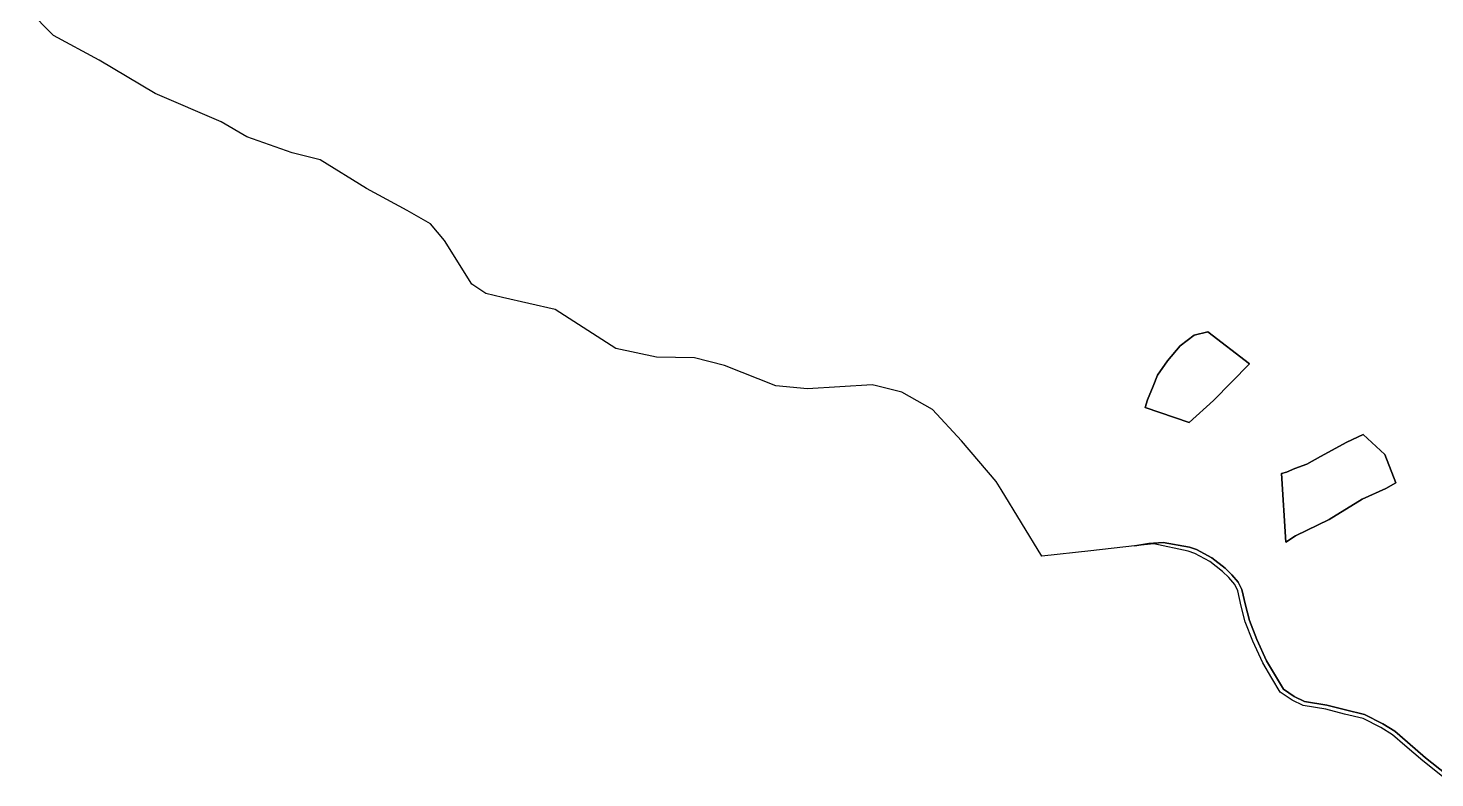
# Model space of a CAD drawing. Extents: x 542555 to 550520, y 1840485 to 1846995.
# Drawn here: x 545270 to 546925, y 1840981 to 1841863 of the extents above; entities that cross this region are included whole.
import ezdxf

# ---------------------------------------------------------------- set-up
doc = ezdxf.new("R2010")
doc.units = 0
doc.layers.add('Level 30', color=7, linetype='Continuous')

msp = doc.modelspace()

# ---------------------------------------------------------------- linework, layer by layer
at = {"layer": 'Level 30'}
for points in [[(546938.45, 1840985.33), (546913.93, 1841004.71), (546892.93, 1841022.9), (546878.02, 1841035.75), (546863.72, 1841044.58), (546842.34, 1841055.49), (546819.91, 1841060.9), (546797.86, 1841066.66), (546771.48, 1841070.9), (546759.54, 1841076.66), (546746.82, 1841085.43), (546737.34, 1841100.8), (546726.95, 1841118.75), (546715.59, 1841143.86), (546706.72, 1841166.07), (546702.14, 1841183.99), (546698, 1841202.74), (546693.61, 1841211.1), (546686.06, 1841219.87), (546678.46, 1841227.47), (546662.77, 1841239.66), (546644.38, 1841249.61), (546636.31, 1841252.29), (546605.25, 1841257.67), (546588.33, 1841256.74), (546571.8, 1841253.78), (546571.77, 1841253.77), (546520.24, 1841247.9), (546462.54, 1841241.91), (546414.79, 1841320.02), (546408.91, 1841329.64), (546368.17, 1841377.31), (546334.09, 1841414.25), (546297.72, 1841434.73), (546268.22, 1841441.99), (546263.07, 1841443.26), (546186.94, 1841438.72), (546149.44, 1841442.13), (546089.22, 1841466.01), (546054, 1841475.1), (546009.11, 1841475.67), (545961.39, 1841485.9), (545889.81, 1841531.96), (545827.89, 1841546.17), (545808.57, 1841550.72), (545792.07, 1841561.86), (545759.71, 1841613.25), (545743.15, 1841632.51), (545715.92, 1841648.54), (545667.87, 1841674.1), (545613.67, 1841707.86), (545580.43, 1841716.06), (545527.34, 1841734.87), (545496.92, 1841752.58), (545419.2, 1841785.8), (545353.36, 1841825.08), (545299.64, 1841854.39), (545269.88, 1841884.34)], [(546935.89, 1840980.98), (546910.74, 1841000.86), (546889.66, 1841019.12), (546875.06, 1841031.7), (546861.27, 1841040.22), (546840.59, 1841050.77), (546818.69, 1841056.05), (546796.83, 1841061.76), (546769.97, 1841066.08), (546757.02, 1841072.32), (546743.12, 1841081.91), (546733.05, 1841098.23), (546722.5, 1841116.46), (546710.99, 1841141.9), (546701.96, 1841164.52), (546697.28, 1841182.83), (546693.26, 1841201.01), (546689.45, 1841208.27), (546682.39, 1841216.47), (546675.15, 1841223.71), (546660.03, 1841235.46), (546642.39, 1841245), (546634.73, 1841247.55), (546594.48, 1841256.36), (546571.8, 1841253.78), (546588.33, 1841256.74), (546605.25, 1841257.67), (546636.31, 1841252.29), (546644.38, 1841249.61), (546662.77, 1841239.66), (546678.46, 1841227.47), (546686.06, 1841219.87), (546693.61, 1841211.1), (546698, 1841202.74), (546702.14, 1841183.99), (546706.72, 1841166.07), (546715.59, 1841143.86), (546726.95, 1841118.75), (546737.34, 1841100.8), (546746.82, 1841085.43), (546759.54, 1841076.66), (546771.48, 1841070.9), (546797.86, 1841066.66), (546819.91, 1841060.9), (546842.34, 1841055.49), (546863.72, 1841044.58), (546878.02, 1841035.75), (546892.93, 1841022.9), (546913.93, 1841004.71), (546938.45, 1840985.33)]]:
    msp.add_lwpolyline(points, dxfattribs=at)
for points in [[(546657.98, 1841505.58), (546706.82, 1841467.81), (546664.64, 1841424.87), (546635.77, 1841398.95), (546583.97, 1841416.72), (546586.93, 1841425.61), (546593.59, 1841441.9), (546598.77, 1841454.48), (546610.61, 1841471.52), (546625.41, 1841489.29), (546641.69, 1841501.88)], [(546706.82, 1841467.81), (546657.98, 1841505.58), (546641.69, 1841501.88), (546625.41, 1841489.29), (546610.61, 1841471.52), (546598.77, 1841454.48), (546593.59, 1841441.9), (546586.93, 1841425.61), (546583.97, 1841416.72), (546635.77, 1841398.95), (546664.64, 1841424.87)], [(546865.93, 1841361.18), (546879.25, 1841327.86), (546867.41, 1841321.2), (546839.29, 1841308.61), (546800.81, 1841284.91), (546760.84, 1841265.66), (546749.74, 1841258.26), (546744.56, 1841338.97), (546750.48, 1841340.45), (546760.1, 1841344.89), (546774.16, 1841350.08), (546790.44, 1841358.96), (546821.53, 1841375.99), (546840.77, 1841384.88)], [(546879.25, 1841327.86), (546865.93, 1841361.18), (546840.77, 1841384.88), (546821.53, 1841375.99), (546790.44, 1841358.96), (546774.16, 1841350.08), (546760.1, 1841344.89), (546750.48, 1841340.45), (546744.56, 1841338.97), (546749.74, 1841258.26), (546760.84, 1841265.66), (546800.81, 1841284.91), (546839.29, 1841308.61), (546867.41, 1841321.2)]]:
    msp.add_lwpolyline(points, close=True, dxfattribs=at)

doc.saveas('drawing.dxf')
